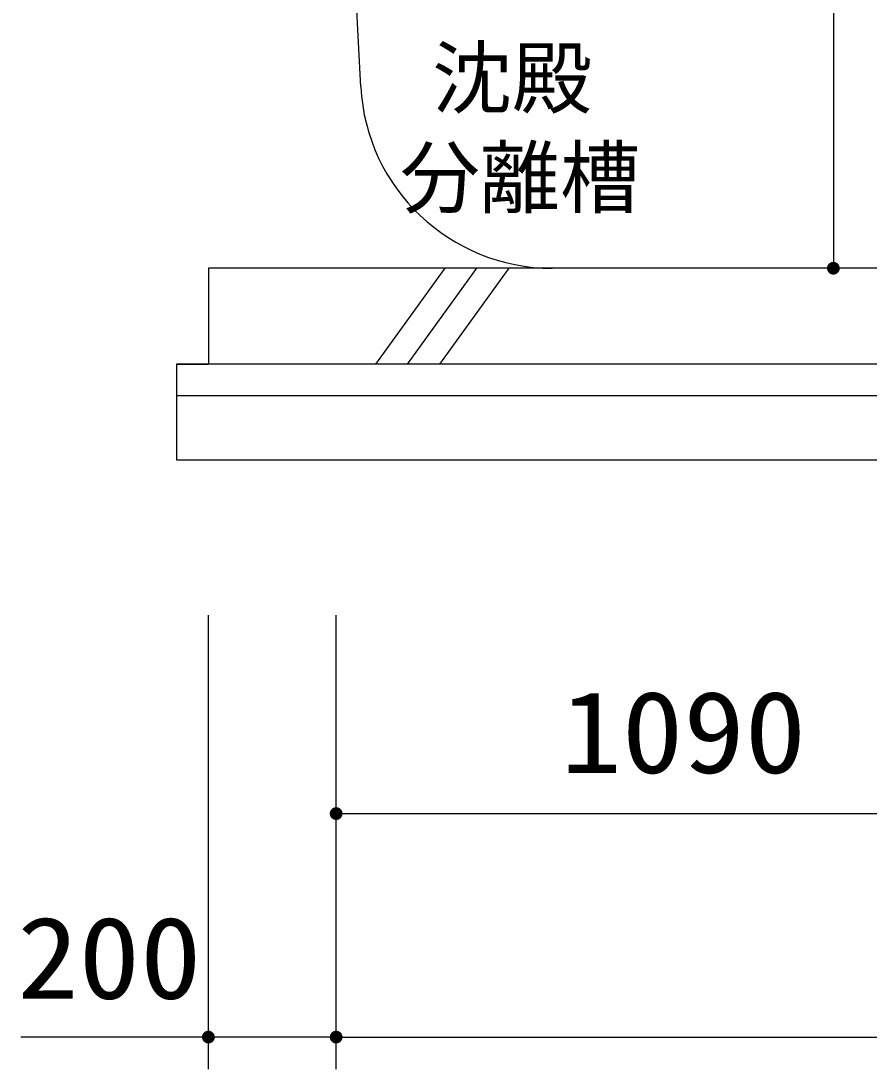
# Model space of a CAD drawing. Units: millimetres, scale not verified. Extents: x -14850 to 14850, y -10500 to 10500.
# Drawn here: x -10456 to -9128, y -6978 to -5337 of the extents above; entities that cross this region are included whole.
import ezdxf
from ezdxf.enums import TextEntityAlignment as Align

# ---------------------------------------------------------------- set-up
doc = ezdxf.new("R2010")
doc.units = ezdxf.units.MM
doc.header["$LTSCALE"] = 50
for name, color, linetype, lineweight in [('0-1_機器', 2, 'Continuous', 25), ('0-2_空気管', 3, 'Continuous', 25), ('0-5_製作', 5, 'Continuous', 25)]:
    doc.layers.add(name, color=color, linetype=linetype, lineweight=lineweight)
doc.styles.add('ＭＳ ゴシック', font='')
doc.styles.get('ＭＳ ゴシック').set_extended_font_data('MS Gothic')

msp = doc.modelspace()

# ---------------------------------------------------------------- linework, layer by layer
at = {"layer": '0-1_機器'}
for p, q in [((-10162.33, -5724.31), (-10162.33, -5874.31)), ((-9792.28, -5724.31), (-9900.53, -5874.31)), ((-9850.53, -5874.31), (-9742.28, -5724.31)), ((-9692.28, -5724.31), (-9800.53, -5874.31)), ((-6542.33, -5874.31), (-10212.33, -5874.31)), ((-10212.33, -5874.31), (-10212.33, -6024.31)), ((-6542.33, -5924.31), (-10212.33, -5924.31)), ((-10212.33, -6024.31), (-6542.33, -6024.31))]:
    msp.add_line(p, q, dxfattribs=at)
at = {"layer": '0-1_機器', "color": 3}
msp.add_line((-10212.33, -5874.31), (-10162.33, -5874.31), dxfattribs=at)
at = {"layer": '0-1_機器'}
msp.add_lwpolyline([(-6592.33, -5874.31), (-6592.33, -5724.31), (-10162.33, -5724.31)], dxfattribs=at)
at = {"layer": '0-2_空気管'}
for p, q in [((-9923.81, -5440.01), (-9956.07, -4824.31)), ((-8909.69, -5724.31), (-9624.22, -5724.31))]:
    msp.add_line(p, q, dxfattribs=at)
msp.add_arc((-9624.22, -5424.31), 300, 182.99998, 270, dxfattribs=at)
at = {"layer": '0-5_製作', "color": 2}
for p, q in [((-9184.04, -4274.31), (-9184.04, -5724.31)), ((-9134.04, -5724.31), (-9420.94, -5724.31)), ((-10162.33, -6978.14), (-10162.33, -6267.73)), ((-9962.33, -6978.14), (-9962.33, -6267.73)), ((-9962.33, -6578.14), (-8872.33, -6578.14)), ((-10162.33, -6928.14), (-10455.73, -6928.14)), ((-9962.33, -6928.14), (-10162.33, -6928.14)), ((-9962.33, -6928.14), (-6792.33, -6928.14))]:
    msp.add_line(p, q, dxfattribs=at)
at = {"layer": '0-5_製作'}
for points in [[(-9194.02, -5723.68), (-9184.04, -5724.31), (-9194.04, -5724.31)], [(-9194.04, -5724.31), (-9189.4, -5732.76), (-9193.97, -5725.57)], [(-9194.04, -5724.31), (-9188.3, -5733.36), (-9189.4, -5732.76)], [(-9184.04, -5724.31), (-9188.3, -5733.36), (-9194.04, -5724.31)], [(-9193.87, -5722.44), (-9184.04, -5724.31), (-9194.02, -5723.68)], [(-9193.97, -5725.57), (-9190.42, -5732.02), (-9193.73, -5726.8)], [(-9193.97, -5725.57), (-9189.4, -5732.76), (-9190.42, -5732.02)], [(-9193.55, -5721.22), (-9184.04, -5724.31), (-9193.87, -5722.44)], [(-9193.73, -5726.8), (-9191.33, -5731.16), (-9193.34, -5727.99)], [(-9193.73, -5726.8), (-9190.42, -5732.02), (-9191.33, -5731.16)], [(-9193.09, -5720.05), (-9184.04, -5724.31), (-9193.55, -5721.22)], [(-9192.49, -5718.95), (-9184.04, -5724.31), (-9193.09, -5720.05)], [(-9191.75, -5717.94), (-9184.04, -5724.31), (-9192.49, -5718.95)], [(-9190.89, -5717.02), (-9184.04, -5724.31), (-9191.75, -5717.94)], [(-9189.92, -5716.22), (-9184.04, -5724.31), (-9190.89, -5717.02)], [(-9188.86, -5715.55), (-9184.04, -5724.31), (-9189.92, -5716.22)], [(-9188.86, -5715.55), (-9184.04, -5714.31), (-9184.04, -5724.31)], [(-9187.73, -5715.01), (-9184.04, -5714.31), (-9188.86, -5715.55)], [(-9184.04, -5724.31), (-9187.13, -5733.82), (-9188.3, -5733.36)], [(-9186.53, -5714.63), (-9184.04, -5714.31), (-9187.73, -5715.01)], [(-9184.04, -5724.31), (-9185.92, -5734.13), (-9187.13, -5733.82)], [(-9185.3, -5714.39), (-9184.04, -5714.31), (-9186.53, -5714.63)], [(-9184.04, -5724.31), (-9184.67, -5734.29), (-9185.92, -5734.13)], [(-9184.04, -5724.31), (-9184.04, -5734.31), (-9184.67, -5734.29)], [(-9184.04, -5714.31), (-9174.04, -5724.31), (-9184.04, -5724.31)], [(-9183.42, -5714.33), (-9174.04, -5724.31), (-9184.04, -5714.31)], [(-9184.04, -5724.31), (-9182.79, -5734.23), (-9184.04, -5734.31)], [(-9184.04, -5724.31), (-9181.56, -5734), (-9182.79, -5734.23)], [(-9184.04, -5724.31), (-9180.36, -5733.61), (-9181.56, -5734)], [(-9184.04, -5724.31), (-9179.23, -5733.07), (-9180.36, -5733.61)], [(-9184.04, -5724.31), (-9178.17, -5732.4), (-9179.23, -5733.07)], [(-9174.04, -5724.31), (-9178.17, -5732.4), (-9184.04, -5724.31)], [(-9182.17, -5714.49), (-9174.04, -5724.31), (-9183.42, -5714.33)], [(-9180.95, -5714.8), (-9174.04, -5724.31), (-9182.17, -5714.49)], [(-9179.79, -5715.26), (-9174.04, -5724.31), (-9180.95, -5714.8)], [(-9178.69, -5715.87), (-9174.04, -5724.31), (-9179.79, -5715.26)], [(-9178.69, -5715.87), (-9174.12, -5723.06), (-9174.04, -5724.31)], [(-9177.67, -5716.61), (-9174.12, -5723.06), (-9178.69, -5715.87)], [(-9174.04, -5724.31), (-9177.2, -5731.6), (-9178.17, -5732.4)], [(-9177.67, -5716.61), (-9174.36, -5721.83), (-9174.12, -5723.06)], [(-9176.75, -5717.47), (-9174.36, -5721.83), (-9177.67, -5716.61)], [(-9174.04, -5724.31), (-9176.34, -5730.69), (-9177.2, -5731.6)], [(-9176.75, -5717.47), (-9174.75, -5720.63), (-9174.36, -5721.83)], [(-9175.95, -5718.43), (-9174.75, -5720.63), (-9176.75, -5717.47)], [(-9174.04, -5724.31), (-9175.6, -5729.67), (-9176.34, -5730.69)], [(-9175.95, -5718.43), (-9175.28, -5719.49), (-9174.75, -5720.63)], [(-9174.04, -5724.31), (-9175, -5728.57), (-9175.6, -5729.67)], [(-9174.04, -5724.31), (-9174.53, -5727.4), (-9175, -5728.57)], [(-9174.04, -5724.31), (-9174.22, -5726.19), (-9174.53, -5727.4)], [(-9174.04, -5724.31), (-9174.06, -5724.94), (-9174.22, -5726.19)], [(-9193.34, -5727.99), (-9192.13, -5730.19), (-9192.81, -5729.13)], [(-9193.34, -5727.99), (-9191.33, -5731.16), (-9192.13, -5730.19)], [(-9972.31, -6577.51), (-9962.33, -6578.14), (-9972.33, -6578.14)], [(-9972.33, -6578.14), (-9966.59, -6587.19), (-9972.25, -6579.39)], [(-9972.33, -6578.14), (-9965.42, -6587.65), (-9966.59, -6587.19)], [(-9962.33, -6578.14), (-9965.42, -6587.65), (-9972.33, -6578.14)], [(-9972.16, -6576.27), (-9962.33, -6578.14), (-9972.31, -6577.51)], [(-9972.25, -6579.39), (-9967.69, -6586.58), (-9972.02, -6580.63)], [(-9972.25, -6579.39), (-9966.59, -6587.19), (-9967.69, -6586.58)], [(-9971.84, -6575.05), (-9962.33, -6578.14), (-9972.16, -6576.27)], [(-9971.38, -6573.88), (-9962.33, -6578.14), (-9971.84, -6575.05)], [(-9970.78, -6572.78), (-9962.33, -6578.14), (-9971.38, -6573.88)], [(-9970.04, -6571.76), (-9962.33, -6578.14), (-9970.78, -6572.78)], [(-9969.18, -6570.85), (-9962.33, -6578.14), (-9970.04, -6571.76)], [(-9968.21, -6570.05), (-9962.33, -6578.14), (-9969.18, -6570.85)], [(-9967.15, -6569.38), (-9962.33, -6578.14), (-9968.21, -6570.05)], [(-9967.15, -6569.38), (-9962.33, -6568.14), (-9962.33, -6578.14)], [(-9966.01, -6568.84), (-9962.33, -6568.14), (-9967.15, -6569.38)], [(-9964.82, -6568.45), (-9962.33, -6568.14), (-9966.01, -6568.84)], [(-9962.33, -6578.14), (-9964.21, -6587.96), (-9965.42, -6587.65)], [(-9963.59, -6568.22), (-9962.33, -6568.14), (-9964.82, -6568.45)], [(-9962.33, -6578.14), (-9962.96, -6588.12), (-9964.21, -6587.96)], [(-9962.33, -6578.14), (-9962.33, -6588.14), (-9962.96, -6588.12)], [(-9962.33, -6568.14), (-9952.33, -6578.14), (-9962.33, -6578.14)], [(-9961.71, -6568.16), (-9952.33, -6578.14), (-9962.33, -6568.14)], [(-9962.33, -6578.14), (-9961.08, -6588.06), (-9962.33, -6588.14)], [(-9962.33, -6578.14), (-9959.85, -6587.83), (-9961.08, -6588.06)], [(-9962.33, -6578.14), (-9958.65, -6587.44), (-9959.85, -6587.83)], [(-9962.33, -6578.14), (-9957.52, -6586.9), (-9958.65, -6587.44)], [(-9962.33, -6578.14), (-9956.46, -6586.23), (-9957.52, -6586.9)], [(-9952.33, -6578.14), (-9956.46, -6586.23), (-9962.33, -6578.14)], [(-9960.46, -6568.32), (-9952.33, -6578.14), (-9961.71, -6568.16)], [(-9959.24, -6568.63), (-9952.33, -6578.14), (-9960.46, -6568.32)], [(-9958.08, -6569.09), (-9952.33, -6578.14), (-9959.24, -6568.63)], [(-9958.08, -6569.09), (-9952.41, -6576.89), (-9952.33, -6578.14)], [(-9956.98, -6569.7), (-9952.41, -6576.89), (-9958.08, -6569.09)], [(-9956.98, -6569.7), (-9952.65, -6575.65), (-9952.41, -6576.89)], [(-9955.96, -6570.43), (-9952.65, -6575.65), (-9956.98, -6569.7)], [(-9952.33, -6578.14), (-9955.49, -6585.43), (-9956.46, -6586.23)], [(-9955.96, -6570.43), (-9953.04, -6574.46), (-9952.65, -6575.65)], [(-9955.04, -6571.29), (-9953.04, -6574.46), (-9955.96, -6570.43)], [(-9952.33, -6578.14), (-9954.63, -6584.51), (-9955.49, -6585.43)], [(-9955.04, -6571.29), (-9953.57, -6573.32), (-9953.04, -6574.46)], [(-9954.24, -6572.26), (-9953.57, -6573.32), (-9955.04, -6571.29)], [(-9952.33, -6578.14), (-9953.89, -6583.5), (-9954.63, -6584.51)], [(-9952.33, -6578.14), (-9953.29, -6582.4), (-9953.89, -6583.5)], [(-9952.33, -6578.14), (-9952.82, -6581.23), (-9953.29, -6582.4)], [(-9952.33, -6578.14), (-9952.51, -6580.01), (-9952.82, -6581.23)], [(-9952.33, -6578.14), (-9952.35, -6578.77), (-9952.51, -6580.01)], [(-9972.02, -6580.63), (-9968.71, -6585.84), (-9971.63, -6581.82)], [(-9972.02, -6580.63), (-9967.69, -6586.58), (-9968.71, -6585.84)], [(-9971.63, -6581.82), (-9969.62, -6584.98), (-9971.1, -6582.96)], [(-9971.63, -6581.82), (-9968.71, -6585.84), (-9969.62, -6584.98)], [(-9971.1, -6582.96), (-9969.62, -6584.98), (-9970.42, -6584.02)], [(-10171.84, -6925.05), (-10162.33, -6928.14), (-10172.16, -6926.27)], [(-10171.38, -6923.88), (-10162.33, -6928.14), (-10171.84, -6925.05)], [(-10170.78, -6922.78), (-10162.33, -6928.14), (-10171.38, -6923.88)], [(-10170.04, -6921.76), (-10162.33, -6928.14), (-10170.78, -6922.78)], [(-10169.18, -6920.85), (-10162.33, -6928.14), (-10170.04, -6921.76)], [(-10168.21, -6920.05), (-10162.33, -6928.14), (-10169.18, -6920.85)], [(-10167.15, -6919.38), (-10162.33, -6928.14), (-10168.21, -6920.05)], [(-10167.15, -6919.38), (-10162.33, -6918.14), (-10162.33, -6928.14)], [(-10166.01, -6918.84), (-10162.33, -6918.14), (-10167.15, -6919.38)], [(-10164.82, -6918.45), (-10162.33, -6918.14), (-10166.01, -6918.84)], [(-10163.59, -6918.22), (-10162.33, -6918.14), (-10164.82, -6918.45)], [(-10162.33, -6918.14), (-10152.33, -6928.14), (-10162.33, -6928.14)], [(-10161.71, -6918.16), (-10152.33, -6928.14), (-10162.33, -6918.14)], [(-10160.46, -6918.32), (-10152.33, -6928.14), (-10161.71, -6918.16)], [(-10159.24, -6918.63), (-10152.33, -6928.14), (-10160.46, -6918.32)], [(-10158.08, -6919.09), (-10152.33, -6928.14), (-10159.24, -6918.63)], [(-10158.08, -6919.09), (-10152.41, -6926.89), (-10152.33, -6928.14)], [(-10156.98, -6919.7), (-10152.41, -6926.89), (-10158.08, -6919.09)], [(-10156.98, -6919.7), (-10152.65, -6925.65), (-10152.41, -6926.89)], [(-10155.96, -6920.43), (-10152.65, -6925.65), (-10156.98, -6919.7)], [(-10155.96, -6920.43), (-10153.04, -6924.46), (-10152.65, -6925.65)], [(-10155.04, -6921.29), (-10153.04, -6924.46), (-10155.96, -6920.43)], [(-10155.04, -6921.29), (-10153.57, -6923.32), (-10153.04, -6924.46)], [(-10154.24, -6922.26), (-10153.57, -6923.32), (-10155.04, -6921.29)], [(-9971.84, -6925.05), (-9962.33, -6928.14), (-9972.16, -6926.27)], [(-9971.38, -6923.88), (-9962.33, -6928.14), (-9971.84, -6925.05)], [(-9970.78, -6922.78), (-9962.33, -6928.14), (-9971.38, -6923.88)], [(-9970.04, -6921.76), (-9962.33, -6928.14), (-9970.78, -6922.78)], [(-9969.18, -6920.85), (-9962.33, -6928.14), (-9970.04, -6921.76)], [(-9968.21, -6920.05), (-9962.33, -6928.14), (-9969.18, -6920.85)], [(-9967.15, -6919.38), (-9962.33, -6928.14), (-9968.21, -6920.05)], [(-9967.15, -6919.38), (-9962.33, -6918.14), (-9962.33, -6928.14)], [(-9966.01, -6918.84), (-9962.33, -6918.14), (-9967.15, -6919.38)], [(-9964.82, -6918.45), (-9962.33, -6918.14), (-9966.01, -6918.84)], [(-9963.59, -6918.22), (-9962.33, -6918.14), (-9964.82, -6918.45)], [(-9962.33, -6918.14), (-9952.33, -6928.14), (-9962.33, -6928.14)], [(-9961.71, -6918.16), (-9952.33, -6928.14), (-9962.33, -6918.14)], [(-9960.46, -6918.32), (-9952.33, -6928.14), (-9961.71, -6918.16)], [(-9959.24, -6918.63), (-9952.33, -6928.14), (-9960.46, -6918.32)], [(-9958.08, -6919.09), (-9952.33, -6928.14), (-9959.24, -6918.63)], [(-9958.08, -6919.09), (-9952.41, -6926.89), (-9952.33, -6928.14)], [(-9956.98, -6919.7), (-9952.41, -6926.89), (-9958.08, -6919.09)], [(-9956.98, -6919.7), (-9952.65, -6925.65), (-9952.41, -6926.89)], [(-9955.96, -6920.43), (-9952.65, -6925.65), (-9956.98, -6919.7)], [(-9955.96, -6920.43), (-9953.04, -6924.46), (-9952.65, -6925.65)], [(-9955.04, -6921.29), (-9953.04, -6924.46), (-9955.96, -6920.43)], [(-9955.04, -6921.29), (-9953.57, -6923.32), (-9953.04, -6924.46)], [(-9954.24, -6922.26), (-9953.57, -6923.32), (-9955.04, -6921.29)], [(-10172.31, -6927.51), (-10162.33, -6928.14), (-10172.33, -6928.14)], [(-10172.33, -6928.14), (-10166.59, -6937.19), (-10172.25, -6929.39)], [(-10172.33, -6928.14), (-10165.42, -6937.65), (-10166.59, -6937.19)], [(-10162.33, -6928.14), (-10165.42, -6937.65), (-10172.33, -6928.14)], [(-10172.16, -6926.27), (-10162.33, -6928.14), (-10172.31, -6927.51)], [(-10172.25, -6929.39), (-10167.69, -6936.58), (-10172.02, -6930.63)], [(-10172.25, -6929.39), (-10166.59, -6937.19), (-10167.69, -6936.58)], [(-10172.02, -6930.63), (-10168.71, -6935.84), (-10171.63, -6931.82)], [(-10172.02, -6930.63), (-10167.69, -6936.58), (-10168.71, -6935.84)], [(-10171.63, -6931.82), (-10169.62, -6934.98), (-10171.1, -6932.96)], [(-10171.63, -6931.82), (-10168.71, -6935.84), (-10169.62, -6934.98)], [(-10171.1, -6932.96), (-10169.62, -6934.98), (-10170.42, -6934.02)], [(-10162.33, -6928.14), (-10164.21, -6937.96), (-10165.42, -6937.65)], [(-10162.33, -6928.14), (-10162.96, -6938.12), (-10164.21, -6937.96)], [(-10162.33, -6928.14), (-10162.33, -6938.14), (-10162.96, -6938.12)], [(-10162.33, -6928.14), (-10161.08, -6938.06), (-10162.33, -6938.14)], [(-10162.33, -6928.14), (-10159.85, -6937.83), (-10161.08, -6938.06)], [(-10162.33, -6928.14), (-10158.65, -6937.44), (-10159.85, -6937.83)], [(-10162.33, -6928.14), (-10157.52, -6936.9), (-10158.65, -6937.44)], [(-10162.33, -6928.14), (-10156.46, -6936.23), (-10157.52, -6936.9)], [(-10152.33, -6928.14), (-10156.46, -6936.23), (-10162.33, -6928.14)], [(-10152.33, -6928.14), (-10155.49, -6935.43), (-10156.46, -6936.23)], [(-10152.33, -6928.14), (-10154.63, -6934.51), (-10155.49, -6935.43)], [(-10152.33, -6928.14), (-10153.89, -6933.5), (-10154.63, -6934.51)], [(-10152.33, -6928.14), (-10153.29, -6932.4), (-10153.89, -6933.5)], [(-10152.33, -6928.14), (-10152.82, -6931.23), (-10153.29, -6932.4)], [(-10152.33, -6928.14), (-10152.51, -6930.01), (-10152.82, -6931.23)], [(-10152.33, -6928.14), (-10152.35, -6928.77), (-10152.51, -6930.01)], [(-9972.31, -6927.51), (-9962.33, -6928.14), (-9972.33, -6928.14)], [(-9972.33, -6928.14), (-9966.59, -6937.19), (-9972.25, -6929.39)], [(-9972.33, -6928.14), (-9965.42, -6937.65), (-9966.59, -6937.19)], [(-9962.33, -6928.14), (-9965.42, -6937.65), (-9972.33, -6928.14)], [(-9972.16, -6926.27), (-9962.33, -6928.14), (-9972.31, -6927.51)], [(-9972.25, -6929.39), (-9967.69, -6936.58), (-9972.02, -6930.63)], [(-9972.25, -6929.39), (-9966.59, -6937.19), (-9967.69, -6936.58)], [(-9972.02, -6930.63), (-9968.71, -6935.84), (-9971.63, -6931.82)], [(-9972.02, -6930.63), (-9967.69, -6936.58), (-9968.71, -6935.84)], [(-9971.63, -6931.82), (-9969.62, -6934.98), (-9971.1, -6932.96)], [(-9971.63, -6931.82), (-9968.71, -6935.84), (-9969.62, -6934.98)], [(-9971.1, -6932.96), (-9969.62, -6934.98), (-9970.42, -6934.02)], [(-9962.33, -6928.14), (-9964.21, -6937.96), (-9965.42, -6937.65)], [(-9962.33, -6928.14), (-9962.96, -6938.12), (-9964.21, -6937.96)], [(-9962.33, -6928.14), (-9962.33, -6938.14), (-9962.96, -6938.12)], [(-9962.33, -6928.14), (-9961.08, -6938.06), (-9962.33, -6938.14)], [(-9962.33, -6928.14), (-9959.85, -6937.83), (-9961.08, -6938.06)], [(-9962.33, -6928.14), (-9958.65, -6937.44), (-9959.85, -6937.83)], [(-9962.33, -6928.14), (-9957.52, -6936.9), (-9958.65, -6937.44)], [(-9962.33, -6928.14), (-9956.46, -6936.23), (-9957.52, -6936.9)], [(-9952.33, -6928.14), (-9956.46, -6936.23), (-9962.33, -6928.14)], [(-9952.33, -6928.14), (-9955.49, -6935.43), (-9956.46, -6936.23)], [(-9952.33, -6928.14), (-9954.63, -6934.51), (-9955.49, -6935.43)], [(-9952.33, -6928.14), (-9953.89, -6933.5), (-9954.63, -6934.51)], [(-9952.33, -6928.14), (-9953.29, -6932.4), (-9953.89, -6933.5)], [(-9952.33, -6928.14), (-9952.82, -6931.23), (-9953.29, -6932.4)], [(-9952.33, -6928.14), (-9952.51, -6930.01), (-9952.82, -6931.23)], [(-9952.33, -6928.14), (-9952.35, -6928.77), (-9952.51, -6930.01)]]:
    msp.add_solid(points, dxfattribs=at)

# ---------------------------------------------------------------- texts
at = {"layer": '0-2_空気管', "color": 4, "style": 'ＭＳ ゴシック'}
for s, p in [('沈殿', (-9812.31, -5499.67)), ('分離槽', (-9862.31, -5655.67))]:
    msp.add_text(s, height=91.79, dxfattribs=at).set_placement(p, align=Align.BOTTOM_LEFT)
at = {"layer": '0-5_製作', "color": 4, "style": 'ＭＳ ゴシック', "width": 1.1}
for s, p in [('1090', (-9611.08, -6553.14)), ('200', (-10461.51, -6906.63))]:
    msp.add_text(s, height=128.4, dxfattribs=at).set_placement(p, align=Align.BOTTOM_LEFT)

doc.saveas('drawing.dxf')
